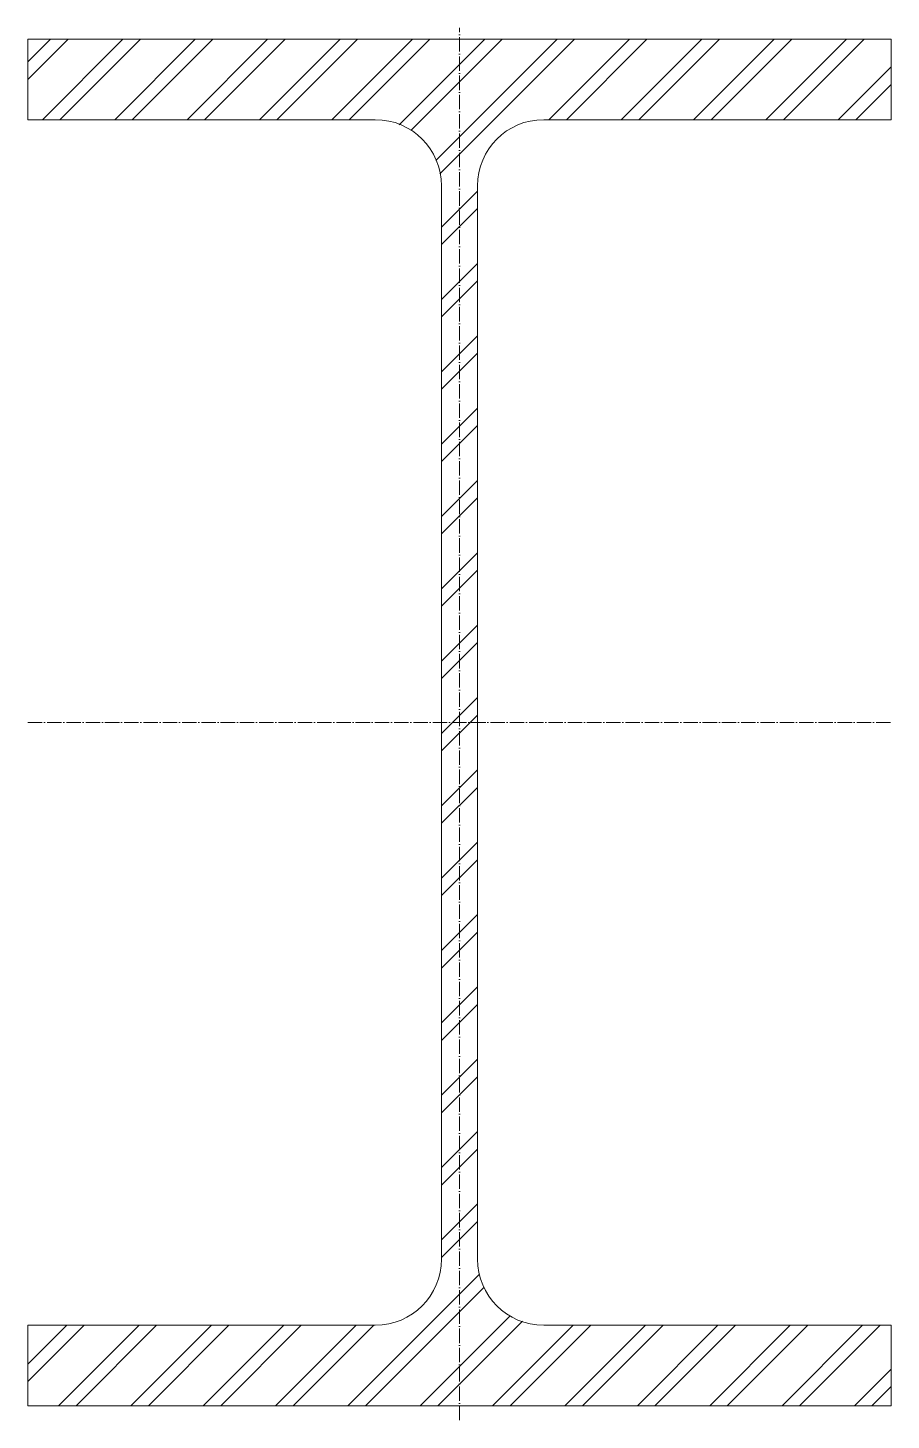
# Model space of a CAD drawing. Header units: metres. Extents: x -150 to 150, y -243 to 241.
import ezdxf

# ---------------------------------------------------------------- set-up
doc = ezdxf.new("R2010")
doc.units = ezdxf.units.M
doc.linetypes.add('MV_hartlijn_staal', pattern=[6.6, 5, -0.8, 0, -0.8])
doc.layers.add('A-DETL-GENF', color=92, linetype='Continuous', lineweight=18)

# ---------------------------------------------------------------- blocks, each defined once
blk = doc.blocks.new('28 Staalprofielen DIN_DIE_DILl 2d - DIL47_5-4447709-00_0 Basismaterialen')
at = {"layer": 'A-DETL-GENF', "lineweight": 13}
h = blk.add_hatch(dxfattribs=at)
h.set_pattern_fill('FP_460', color=256, style=0, pattern_type=2)
h.set_pattern_definition([(225, (853.778, 2685.679), (12.57236, -12.57236), []), (225, (853.778, 2666.629), (12.57236, -12.57236), [])])
h.paths.add_polyline_path([(-150, 237.5), (-150, 209.5), (-29.25, 209.5), (-23.3, 208.72), (-17.75, 206.42), (-12.99, 202.76), (-9.33, 198), (-7.03, 192.45), (-6.25, 186.5), (-6.25, -186.5), (-7.03, -192.45), (-9.33, -198), (-12.99, -202.76), (-17.75, -206.42), (-23.3, -208.72), (-29.25, -209.5), (-150, -209.5), (-150, -237.5), (150, -237.5), (150, -209.5), (29.25, -209.5), (23.3, -208.72), (17.75, -206.42), (12.99, -202.76), (9.33, -198), (7.03, -192.45), (6.25, -186.5), (6.25, 186.5), (7.03, 192.45), (9.36, 198.04), (12.99, 202.76), (17.75, 206.42), (23.3, 208.72), (29.25, 209.5), (150, 209.5), (150, 237.5)])
at = {"layer": 'A-DETL-GENF'}
for p, q in [((150, 237.5), (-150, 237.5)), ((-150, 237.5), (-150, 209.5)), ((150, 237.5), (-150, 237.5)), ((-150, 237.5), (-150, 209.5)), ((150, 209.5), (150, 237.5)), ((150, 237.5), (150, 209.5)), ((-150, 209.5), (-29.25, 209.5)), ((-150, 209.5), (-29.25, 209.5)), ((29.25, 209.5), (150, 209.5)), ((150, 209.5), (29.25, 209.5)), ((-6.25, 186.5), (-6.25, -186.5)), ((-6.25, -186.5), (-6.25, 186.5)), ((6.25, -186.5), (6.25, 186.5)), ((6.25, -186.5), (6.25, 186.5)), ((-29.25, -209.5), (-150, -209.5)), ((-150, -209.5), (-150, -237.5)), ((-150, -237.5), (-150, -209.5)), ((-150, -209.5), (-29.25, -209.5)), ((150, -209.5), (29.25, -209.5)), ((150, -209.5), (29.25, -209.5)), ((150, -237.5), (150, -209.5)), ((150, -237.5), (150, -209.5)), ((-150, -237.5), (150, -237.5)), ((150, -237.5), (-150, -237.5))]:
    blk.add_line(p, q, dxfattribs=at)
at = {"layer": 'A-DETL-GENF', "linetype": 'MV_hartlijn_staal', "lineweight": 13}
for p, q in [((0, -242.5), (0, 241.42)), ((-150, 0), (150, 0))]:
    blk.add_line(p, q, dxfattribs=at)
at = {"layer": 'A-DETL-GENF'}
for centre, start, end in [((-29.25, 186.5), 360, 90), ((-29.25, 186.5), 360, 90), ((29.25, 186.5), 90, 180), ((29.25, 186.5), 90, 180), ((-29.25, -186.5), 270, 360), ((-29.25, -186.5), 270, 0), ((29.25, -186.5), 180, 270), ((29.25, -186.5), 180, 270)]:
    blk.add_arc(centre, 23, start, end, dxfattribs=at)

msp = doc.modelspace()

# ---------------------------------------------------------------- block references
msp.add_blockref('28 Staalprofielen DIN_DIE_DILl 2d - DIL47_5-4447709-00_0 Basismaterialen', (0, 0))

doc.saveas('drawing.dxf')
